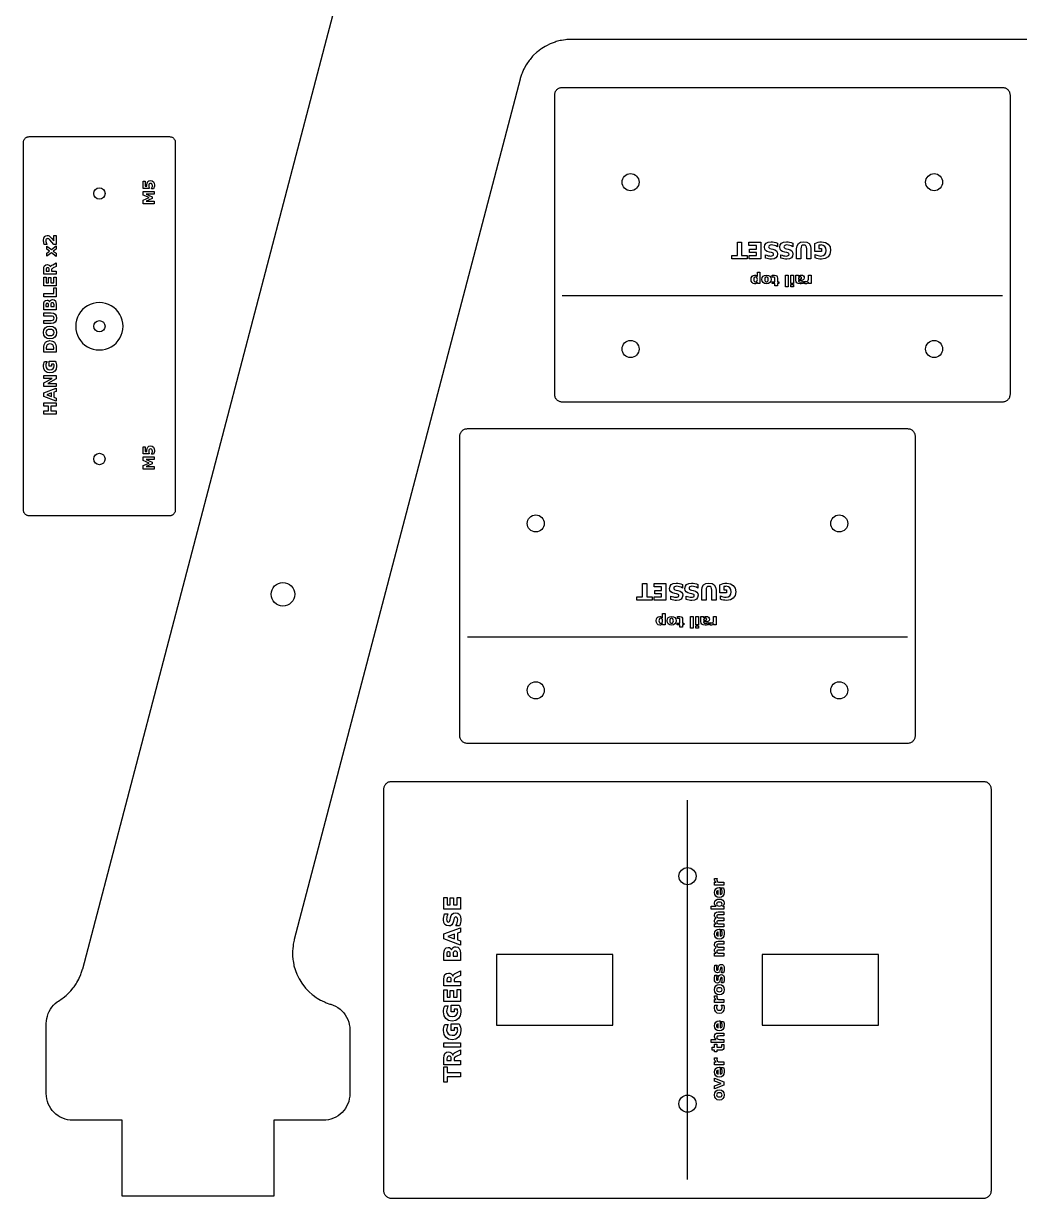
# Model space of a CAD drawing. Header units: millimetres. Extents: x 6 to 892, y 6 to 593.
# Drawn here: x 6 to 268.5, y 6 to 315.8 of the extents above; entities that cross this region are included whole.
import ezdxf

# ---------------------------------------------------------------- set-up
doc = ezdxf.new("R2010")
doc.units = ezdxf.units.MM
doc.layers.add('CUT', color=1, linetype='Continuous')
doc.layers.add('ENGRAVE', color=5, linetype='Continuous')

msp = doc.modelspace()

# ---------------------------------------------------------------- linework, layer by layer
at = {"layer": 'CUT'}
msp.add_lwpolyline([(308.47, 311.65), (150.53, 311.65), (150.35, 311.65), (149.2, 311.59), (148.85, 311.55), (147.8, 311.39), (147.45, 311.32), (146.43, 311.06), (146.09, 310.95), (145.1, 310.58), (144.77, 310.44), (143.82, 309.98), (143.51, 309.81), (142.61, 309.25), (142.32, 309.04), (141.48, 308.4), (141.21, 308.17), (140.44, 307.44), (140.19, 307.18), (139.5, 306.38), (139.28, 306.1), (138.68, 305.23), (138.49, 304.93), (137.97, 304), (137.81, 303.69), (137.39, 302.71), (137.27, 302.38), (136.92, 301.29), (136.87, 301.12), (77.37, 74.28), (77.34, 74.12), (77.11, 73.05), (77.06, 72.72), (76.94, 71.72), (76.92, 71.38), (76.9, 70.37), (76.92, 70.03), (77, 69.03), (77.04, 68.69), (77.22, 67.7), (77.29, 67.37), (77.56, 66.4), (77.67, 66.08), (78.03, 65.14), (78.17, 64.83), (78.62, 63.93), (78.79, 63.64), (79.32, 62.78), (79.51, 62.51), (80.13, 61.71), (80.35, 61.45), (81.04, 60.72), (81.28, 60.48), (82.04, 59.82), (82.3, 59.61), (83.12, 59.02), (83.4, 58.83), (84.27, 58.32), (84.57, 58.17), (85.49, 57.74), (85.8, 57.62), (86.75, 57.28), (86.99, 57.21), (87.64, 56.98), (88.27, 56.69), (88.86, 56.34), (89.42, 55.93), (89.93, 55.47), (90.4, 54.96), (90.81, 54.41), (91.17, 53.82), (91.46, 53.19), (91.7, 52.54), (91.86, 51.87), (91.97, 51.19), (92, 50.5), (92, 33.65), (91.97, 32.96), (91.87, 32.28), (91.7, 31.62), (91.47, 30.97), (91.17, 30.35), (90.82, 29.76), (90.41, 29.21), (89.95, 28.7), (89.44, 28.24), (88.89, 27.83), (88.3, 27.48), (87.68, 27.18), (87.03, 26.95), (86.37, 26.78), (85.69, 26.68), (85, 26.65), (72, 26.65), (72, 6.65), (32, 6.65), (32, 26.65), (19, 26.65), (18.31, 26.68), (17.63, 26.78), (17.63, 26.78), (16.97, 26.95), (16.32, 27.18), (15.7, 27.48), (15.11, 27.83), (14.56, 28.24), (14.05, 28.7), (13.59, 29.21), (13.18, 29.76), (12.83, 30.35), (12.53, 30.97), (12.3, 31.62), (12.13, 32.28), (12.03, 32.96), (12, 33.65), (12, 52.17), (12.03, 52.83), (12.12, 53.48), (12.28, 54.12), (12.49, 54.74), (12.76, 55.34), (13.08, 55.91), (13.46, 56.45), (13.89, 56.95), (14.36, 57.41), (14.87, 57.82), (15.2, 58.04), (15.2, 58.04), (16.19, 58.7), (16.46, 58.9), (17.25, 59.54), (17.51, 59.77), (18.23, 60.49), (18.46, 60.74), (19.11, 61.52), (19.32, 61.79), (19.89, 62.64), (20.07, 62.93), (20.56, 63.82), (20.7, 64.13), (21.1, 65.07), (21.22, 65.39), (21.55, 66.44), (21.6, 66.6), (85.88, 311.65), (97.68, 356.65)], dxfattribs=at)
for points in [[(264, 299), (264.2, 298.99), (264.39, 298.96), (264.58, 298.91), (264.77, 298.85), (264.94, 298.76), (265.11, 298.66), (265.27, 298.55), (265.41, 298.41), (265.55, 298.27), (265.66, 298.11), (265.76, 297.94), (265.85, 297.77), (265.91, 297.58), (265.96, 297.39), (265.99, 297.2), (266, 297), (266, 218), (265.99, 217.8), (265.96, 217.61), (265.91, 217.42), (265.85, 217.23), (265.76, 217.06), (265.66, 216.89), (265.55, 216.73), (265.41, 216.59), (265.27, 216.45), (265.11, 216.34), (264.94, 216.24), (264.77, 216.15), (264.58, 216.09), (264.39, 216.04), (264.2, 216.01), (264, 216), (148, 216), (147.8, 216.01), (147.61, 216.04), (147.42, 216.09), (147.23, 216.15), (147.06, 216.24), (146.89, 216.34), (146.73, 216.45), (146.59, 216.59), (146.45, 216.73), (146.34, 216.89), (146.24, 217.06), (146.15, 217.23), (146.09, 217.42), (146.04, 217.61), (146.01, 217.8), (146, 218), (146, 297), (146.01, 297.2), (146.04, 297.39), (146.09, 297.58), (146.15, 297.77), (146.24, 297.94), (146.34, 298.11), (146.45, 298.27), (146.59, 298.41), (146.73, 298.55), (146.89, 298.66), (147.06, 298.76), (147.23, 298.85), (147.42, 298.91), (147.61, 298.96), (147.8, 298.99), (148, 299), (264, 299)], [(46, 187.5), (45.99, 187.35), (45.97, 187.21), (45.94, 187.06), (45.89, 186.93), (45.82, 186.79), (45.75, 186.67), (45.66, 186.55), (45.56, 186.44), (45.45, 186.34), (45.33, 186.25), (45.21, 186.18), (45.07, 186.11), (44.94, 186.06), (44.79, 186.03), (44.65, 186.01), (44.5, 186), (7.5, 186), (7.35, 186.01), (7.21, 186.03), (7.06, 186.06), (6.93, 186.11), (6.79, 186.18), (6.67, 186.25), (6.55, 186.34), (6.44, 186.44), (6.34, 186.55), (6.25, 186.67), (6.18, 186.79), (6.11, 186.93), (6.06, 187.06), (6.03, 187.21), (6.01, 187.35), (6, 187.5), (6, 284.5), (6.01, 284.65), (6.03, 284.79), (6.06, 284.94), (6.11, 285.07), (6.18, 285.21), (6.25, 285.33), (6.34, 285.45), (6.44, 285.56), (6.55, 285.66), (6.67, 285.75), (6.79, 285.82), (6.93, 285.89), (7.06, 285.94), (7.21, 285.97), (7.35, 285.99), (7.5, 286), (44.5, 286), (44.65, 285.99), (44.79, 285.97), (44.94, 285.94), (45.07, 285.89), (45.21, 285.82), (45.33, 285.75), (45.45, 285.66), (45.56, 285.56), (45.66, 285.45), (45.75, 285.33), (45.82, 285.21), (45.89, 285.07), (45.94, 284.94), (45.97, 284.79), (45.99, 284.65), (46, 284.5), (46, 187.5)], [(239, 209), (239.2, 208.99), (239.39, 208.96), (239.58, 208.91), (239.77, 208.85), (239.94, 208.76), (240.11, 208.66), (240.27, 208.55), (240.41, 208.41), (240.55, 208.27), (240.66, 208.11), (240.76, 207.94), (240.85, 207.77), (240.91, 207.58), (240.96, 207.39), (240.99, 207.2), (241, 207), (241, 128), (240.99, 127.8), (240.96, 127.61), (240.91, 127.42), (240.85, 127.23), (240.76, 127.06), (240.66, 126.89), (240.55, 126.73), (240.41, 126.59), (240.27, 126.45), (240.11, 126.34), (239.94, 126.24), (239.77, 126.15), (239.58, 126.09), (239.39, 126.04), (239.2, 126.01), (239, 126), (123, 126), (122.8, 126.01), (122.61, 126.04), (122.42, 126.09), (122.23, 126.15), (122.06, 126.24), (121.89, 126.34), (121.73, 126.45), (121.59, 126.59), (121.45, 126.73), (121.34, 126.89), (121.24, 127.06), (121.15, 127.23), (121.09, 127.42), (121.04, 127.61), (121.01, 127.8), (121, 128), (121, 207), (121.01, 207.2), (121.04, 207.39), (121.09, 207.58), (121.15, 207.77), (121.24, 207.94), (121.34, 208.11), (121.45, 208.27), (121.59, 208.41), (121.73, 208.55), (121.89, 208.66), (122.06, 208.76), (122.23, 208.85), (122.42, 208.91), (122.61, 208.96), (122.8, 208.99), (123, 209), (239, 209)], [(260.96, 7.61), (260.91, 7.42), (260.85, 7.23), (260.76, 7.06), (260.66, 6.89), (260.55, 6.73), (260.41, 6.59), (260.27, 6.45), (260.11, 6.34), (259.94, 6.24), (259.77, 6.15), (259.58, 6.09), (259.39, 6.04), (259.2, 6.01), (259, 6), (103, 6), (102.8, 6.01), (102.61, 6.04), (102.42, 6.09), (102.23, 6.15), (102.06, 6.24), (101.89, 6.34), (101.73, 6.45), (101.59, 6.59), (101.45, 6.73), (101.34, 6.89), (101.24, 7.06), (101.15, 7.23), (101.09, 7.42), (101.04, 7.61), (101.01, 7.8), (101, 8), (101, 114), (101.01, 114.2), (101.04, 114.39), (101.09, 114.58), (101.15, 114.77), (101.24, 114.94), (101.34, 115.11), (101.45, 115.27), (101.59, 115.41), (101.73, 115.55), (101.89, 115.66), (102.06, 115.76), (102.23, 115.85), (102.42, 115.91), (102.61, 115.96), (102.8, 115.99), (103, 116), (259, 116), (259.2, 115.99), (259.39, 115.96), (259.58, 115.91), (259.77, 115.85), (259.94, 115.76), (260.11, 115.66), (260.27, 115.55), (260.41, 115.41), (260.55, 115.27), (260.66, 115.11), (260.76, 114.94), (260.85, 114.77), (260.91, 114.58), (260.96, 114.39), (260.99, 114.2), (261, 114), (261, 8), (260.99, 7.8), (260.96, 7.61)], [(130.7, 70.3), (130.7, 51.7), (161.3, 51.7), (161.3, 70.3), (130.7, 70.3)], [(200.7, 51.7), (231.3, 51.7), (231.3, 70.3), (200.7, 70.3), (200.7, 51.7)]]:
    msp.add_lwpolyline(points, close=True, dxfattribs=at)
for centre, radius in [((166, 274), 2.25), ((246, 274), 2.25), ((26, 271), 1.5), ((26, 236), 1.5), ((166, 230), 2.25), ((246, 230), 2.25), ((26, 201), 1.5), ((141, 184), 2.25), ((221, 184), 2.25), ((74.38, 165.32), 3.1), ((141, 140), 2.25), ((221, 140), 2.25), ((181, 91), 2.25), ((181, 31), 2.25)]:
    msp.add_circle(centre, radius, dxfattribs=at)
at = {"layer": 'ENGRAVE'}
for points in [[(37.52, 272.35), (37.52, 274.22), (38.08, 274.22), (38.08, 272.95), (38.53, 272.95), (38.51, 273.03), (38.49, 273.12), (38.48, 273.21), (38.48, 273.3), (38.55, 273.77), (38.75, 274.13), (39.06, 274.35), (39.49, 274.43), (39.91, 274.35), (40.23, 274.1), (40.43, 273.72), (40.5, 273.21), (40.48, 272.96), (40.45, 272.71), (40.39, 272.47), (40.3, 272.23), (39.71, 272.23), (39.83, 272.46), (39.92, 272.68), (39.97, 272.89), (39.98, 273.09), (39.95, 273.33), (39.85, 273.52), (39.69, 273.63), (39.49, 273.67), (39.28, 273.63), (39.13, 273.52), (39.03, 273.33), (38.99, 273.09), (39, 272.92), (39.03, 272.74), (39.09, 272.55), (39.16, 272.35), (37.52, 272.35)], [(37.52, 268.31), (37.52, 269.27), (39.08, 269.93), (37.52, 270.6), (37.52, 271.55), (40.44, 271.55), (40.44, 270.84), (38.31, 270.84), (39.88, 270.17), (39.88, 269.69), (38.31, 269.02), (40.44, 269.02), (40.44, 268.31), (37.52, 268.31)], [(14, 258.53), (14, 259.97), (14.62, 259.97), (14.62, 257.59), (14, 257.59), (12.94, 258.79), (12.8, 258.93), (12.66, 259.03), (12.52, 259.08), (12.37, 259.1), (12.16, 259.06), (12, 258.95), (11.89, 258.77), (11.86, 258.54), (11.88, 258.33), (11.94, 258.1), (12.05, 257.86), (12.19, 257.6), (11.47, 257.6), (11.39, 257.88), (11.33, 258.16), (11.29, 258.44), (11.28, 258.71), (11.35, 259.23), (11.54, 259.63), (11.85, 259.87), (12.26, 259.95), (12.52, 259.92), (12.76, 259.81), (13.03, 259.6), (13.38, 259.23), (14, 258.53)], [(13.36, 255.33), (12.16, 254.44), (12.16, 255.28), (12.89, 255.78), (12.16, 256.29), (12.16, 257.12), (13.36, 256.23), (14.62, 257.17), (14.62, 256.33), (13.84, 255.78), (14.62, 255.23), (14.62, 254.4), (13.36, 255.33)], [(196.72, 253.79), (192.69, 253.79), (192.69, 254.64), (194.14, 254.64), (194.14, 258.16), (195.26, 258.16), (195.26, 254.64), (196.72, 254.64), (196.72, 253.79)], [(200.29, 253.79), (197.25, 253.79), (197.25, 254.64), (199.17, 254.64), (199.17, 255.45), (197.36, 255.45), (197.36, 256.31), (199.17, 256.31), (199.17, 257.31), (197.19, 257.31), (197.19, 258.16), (200.29, 258.16), (200.29, 253.79)], [(201.57, 253.92), (201.57, 254.85), (201.93, 254.71), (202.27, 254.61), (202.61, 254.54), (202.92, 254.52), (203.27, 254.55), (203.52, 254.64), (203.66, 254.78), (203.71, 254.98), (203.68, 255.14), (203.58, 255.26), (203.4, 255.35), (203.11, 255.42), (202.63, 255.52), (202.01, 255.71), (201.59, 255.97), (201.36, 256.33), (201.28, 256.82), (201.39, 257.45), (201.71, 257.89), (202.26, 258.16), (203.02, 258.25), (203.44, 258.23), (203.86, 258.17), (204.28, 258.07), (204.7, 257.93), (204.7, 256.98), (204.29, 257.17), (203.89, 257.32), (203.5, 257.4), (203.13, 257.43), (202.81, 257.4), (202.57, 257.31), (202.42, 257.15), (202.37, 256.95), (202.4, 256.77), (202.5, 256.64), (202.7, 256.53), (203.04, 256.44), (203.47, 256.34), (204.04, 256.16), (204.43, 255.89), (204.66, 255.53), (204.74, 255.06), (204.63, 254.49), (204.31, 254.06), (203.8, 253.79), (203.1, 253.71), (202.73, 253.72), (202.36, 253.76), (201.97, 253.83), (201.57, 253.92)], [(205.62, 253.92), (205.62, 254.85), (205.98, 254.71), (206.33, 254.61), (206.66, 254.54), (206.97, 254.52), (207.33, 254.55), (207.57, 254.64), (207.72, 254.78), (207.76, 254.98), (207.73, 255.14), (207.63, 255.26), (207.45, 255.35), (207.16, 255.42), (206.68, 255.52), (206.06, 255.71), (205.64, 255.97), (205.41, 256.33), (205.34, 256.82), (205.44, 257.45), (205.77, 257.89), (206.31, 258.16), (207.08, 258.25), (207.49, 258.23), (207.91, 258.17), (208.33, 258.07), (208.75, 257.93), (208.75, 256.98), (208.34, 257.17), (207.94, 257.32), (207.56, 257.4), (207.18, 257.43), (206.86, 257.4), (206.62, 257.31), (206.47, 257.15), (206.42, 256.95), (206.46, 256.77), (206.56, 256.64), (206.76, 256.53), (207.09, 256.44), (207.52, 256.34), (208.09, 256.16), (208.48, 255.89), (208.71, 255.53), (208.79, 255.06), (208.68, 254.49), (208.37, 254.06), (207.85, 253.79), (207.15, 253.71), (206.79, 253.72), (206.41, 253.76), (206.02, 253.83), (205.62, 253.92)], [(213.54, 253.79), (212.41, 253.79), (212.41, 256.41), (212.37, 256.87), (212.23, 257.18), (212, 257.36), (211.66, 257.42), (211.31, 257.36), (211.07, 257.18), (210.94, 256.87), (210.9, 256.41), (210.9, 253.79), (209.77, 253.79), (209.77, 256.41), (209.89, 257.22), (210.24, 257.79), (210.82, 258.13), (211.66, 258.25), (212.49, 258.13), (213.07, 257.79), (213.42, 257.22), (213.54, 256.41), (213.54, 253.79)], [(214.53, 257.83), (214.96, 258.01), (215.41, 258.14), (215.87, 258.22), (216.35, 258.25), (217.33, 258.09), (218.08, 257.63), (218.56, 256.91), (218.72, 255.98), (218.55, 255.03), (218.07, 254.31), (217.3, 253.86), (216.28, 253.71), (215.86, 253.73), (215.45, 253.79), (215.06, 253.89), (214.69, 254.03), (214.69, 254.94), (215.06, 254.76), (215.42, 254.63), (215.78, 254.55), (216.15, 254.52), (216.74, 254.62), (217.18, 254.9), (217.46, 255.36), (217.55, 255.98), (217.46, 256.59), (217.2, 257.05), (216.77, 257.33), (216.2, 257.43), (216.03, 257.42), (215.87, 257.41), (215.73, 257.38), (215.6, 257.34), (215.6, 256.49), (216.29, 256.49), (216.29, 255.73), (214.53, 255.73), (214.53, 257.83)], [(13.38, 250.56), (14.62, 250.56), (14.62, 249.71), (11.34, 249.71), (11.34, 251.01), (11.39, 251.57), (11.56, 251.96), (11.84, 252.18), (12.24, 252.26), (12.54, 252.22), (12.78, 252.1), (12.96, 251.9), (13.09, 251.63), (13.15, 251.79), (13.27, 251.94), (13.44, 252.08), (13.69, 252.22), (14.62, 252.68), (14.62, 251.77), (13.81, 251.37), (13.6, 251.25), (13.47, 251.13), (13.4, 250.98), (13.38, 250.8), (13.38, 250.56)], [(12.79, 250.92), (12.77, 251.14), (12.7, 251.3), (12.56, 251.38), (12.37, 251.41), (12.18, 251.38), (12.05, 251.3), (11.98, 251.14), (11.95, 250.92), (11.95, 250.56), (12.79, 250.56), (12.79, 250.92)], [(11.34, 246.64), (11.34, 248.92), (11.98, 248.92), (11.98, 247.49), (12.59, 247.49), (12.59, 248.84), (13.23, 248.84), (13.23, 247.49), (13.98, 247.49), (13.98, 248.97), (14.62, 248.97), (14.62, 246.64), (11.34, 246.64)], [(199.41, 249.12), (199.41, 250.27), (200.1, 250.27), (200.1, 247.25), (199.41, 247.25), (199.41, 247.57), (199.25, 247.41), (199.08, 247.29), (198.9, 247.22), (198.68, 247.2), (198.31, 247.28), (198.02, 247.52), (197.82, 247.89), (197.76, 248.35), (197.82, 248.81), (198.02, 249.18), (198.31, 249.42), (198.68, 249.5), (198.9, 249.47), (199.08, 249.41), (199.25, 249.29), (199.41, 249.12)], [(198.94, 247.71), (199.14, 247.75), (199.29, 247.87), (199.38, 248.07), (199.41, 248.35), (199.38, 248.62), (199.29, 248.82), (199.14, 248.95), (198.94, 248.99), (198.74, 248.95), (198.6, 248.82), (198.51, 248.62), (198.48, 248.35), (198.51, 248.07), (198.6, 247.87), (198.74, 247.75), (198.94, 247.71)], [(201.81, 247.2), (201.31, 247.28), (200.93, 247.5), (200.69, 247.87), (200.61, 248.35), (200.69, 248.83), (200.93, 249.19), (201.31, 249.42), (201.81, 249.5), (202.32, 249.42), (202.7, 249.19), (202.94, 248.83), (203.02, 248.35), (202.94, 247.87), (202.7, 247.5), (202.32, 247.28), (201.81, 247.2)], [(201.81, 247.7), (202.02, 247.74), (202.17, 247.87), (202.26, 248.07), (202.29, 248.35), (202.26, 248.63), (202.17, 248.83), (202.02, 248.96), (201.81, 249), (201.61, 248.96), (201.46, 248.83), (201.37, 248.63), (201.34, 248.35), (201.37, 248.07), (201.46, 247.87), (201.61, 247.74), (201.81, 247.7)], [(204, 246.63), (204, 247.25), (203.28, 247.25), (203.28, 247.75), (204, 247.75), (204, 248.68), (203.99, 248.81), (203.94, 248.89), (203.85, 248.93), (203.7, 248.94), (203.34, 248.94), (203.34, 249.44), (203.94, 249.44), (204.29, 249.4), (204.53, 249.27), (204.66, 249.03), (204.7, 248.68), (204.7, 247.75), (205.05, 247.75), (205.05, 247.25), (204.7, 247.25), (204.7, 246.63), (204, 246.63)], [(209.55, 248.19), (209.55, 249.44), (210.25, 249.44), (210.25, 249.12), (210.4, 249.29), (210.57, 249.41), (210.77, 249.47), (211, 249.5), (211.31, 249.45), (211.55, 249.3), (211.71, 249.07), (211.76, 248.78), (211.7, 248.45), (211.5, 248.22), (211.16, 248.08), (210.67, 248.04), (210.25, 248.04), (210.25, 247.99), (210.29, 247.84), (210.39, 247.74), (210.55, 247.68), (210.79, 247.66), (211.01, 247.68), (211.21, 247.71), (211.4, 247.77), (211.57, 247.84), (211.57, 247.31), (211.35, 247.26), (211.12, 247.23), (210.89, 247.21), (210.67, 247.2), (210.16, 247.26), (209.81, 247.43), (209.62, 247.74), (209.55, 248.19)], [(210.62, 248.46), (210.81, 248.47), (210.95, 248.53), (211.03, 248.62), (211.06, 248.75), (211.04, 248.87), (210.97, 248.96), (210.86, 249.01), (210.72, 249.03), (210.54, 249), (210.39, 248.89), (210.29, 248.73), (210.25, 248.54), (210.25, 248.46), (210.62, 248.46)], [(211.95, 247.85), (212.04, 247.81), (212.13, 247.78), (212.22, 247.77), (212.31, 247.76), (212.55, 247.81), (212.73, 247.94), (212.84, 248.15), (212.87, 248.43), (212.87, 249.44), (213.57, 249.44), (213.57, 247.25), (212.87, 247.25), (212.87, 247.61), (212.73, 247.43), (212.56, 247.3), (212.37, 247.22), (212.14, 247.2), (212.11, 247.2), (212.07, 247.2), (212.02, 247.21), (211.95, 247.22), (211.95, 247.85)], [(12.86, 242.47), (12.98, 242.71), (13.16, 242.89), (13.39, 243.01), (13.68, 243.04), (14.09, 242.96), (14.39, 242.72), (14.56, 242.32), (14.62, 241.75), (14.62, 240.34), (11.34, 240.34), (11.34, 241.61), (11.39, 242.2), (11.55, 242.6), (11.81, 242.83), (12.21, 242.91), (12.43, 242.88), (12.61, 242.8), (12.76, 242.66), (12.86, 242.47)], [(12.61, 241.66), (12.59, 241.83), (12.52, 241.96), (12.41, 242.04), (12.26, 242.06), (12.11, 242.04), (12, 241.96), (11.94, 241.83), (11.92, 241.66), (11.92, 241.19), (12.61, 241.19), (12.61, 241.66)], [(14.04, 241.68), (14.02, 241.91), (13.94, 242.07), (13.8, 242.16), (13.61, 242.2), (13.42, 242.16), (13.29, 242.07), (13.21, 241.91), (13.18, 241.68), (13.18, 241.19), (14.04, 241.19), (14.04, 241.68)], [(26, 242.25), (25.18, 242.2), (24.38, 242.04), (23.61, 241.77), (22.87, 241.41), (22.2, 240.96), (21.58, 240.42), (21.04, 239.8), (20.59, 239.12), (20.23, 238.39), (19.96, 237.62), (19.8, 236.82), (19.75, 236), (19.8, 235.18), (19.96, 234.38), (20.23, 233.61), (20.59, 232.88), (21.04, 232.2), (21.58, 231.58), (22.2, 231.04), (22.87, 230.59), (23.61, 230.23), (24.38, 229.96), (25.18, 229.8), (26, 229.75), (26.82, 229.8), (27.62, 229.96), (28.39, 230.23), (29.12, 230.59), (29.8, 231.04), (30.42, 231.58), (30.96, 232.2), (31.41, 232.88), (31.77, 233.61), (32.04, 234.38), (32.2, 235.18), (32.25, 236), (32.2, 236.82), (32.04, 237.62), (31.77, 238.39), (31.41, 239.12), (30.96, 239.8), (30.42, 240.42), (29.8, 240.96), (29.12, 241.41), (28.39, 241.77), (27.62, 242.04), (26.82, 242.2), (26, 242.25)], [(11.34, 236.69), (11.34, 237.53), (13.31, 237.53), (13.65, 237.57), (13.89, 237.67), (14.02, 237.84), (14.06, 238.1), (14.02, 238.36), (13.89, 238.54), (13.65, 238.64), (13.31, 238.67), (11.34, 238.67), (11.34, 239.52), (13.31, 239.52), (13.91, 239.43), (14.34, 239.17), (14.6, 238.73), (14.68, 238.1), (14.6, 237.48), (14.34, 237.04), (13.91, 236.78), (13.31, 236.69), (11.34, 236.69)], [(11.28, 234.36), (11.39, 235.07), (11.73, 235.6), (12.27, 235.94), (12.98, 236.05), (13.69, 235.94), (14.23, 235.6), (14.57, 235.07), (14.68, 234.36), (14.57, 233.66), (14.23, 233.12), (13.69, 232.79), (12.98, 232.67), (12.27, 232.79), (11.73, 233.12), (11.39, 233.66), (11.28, 234.36)], [(11.89, 234.36), (11.96, 234.02), (12.18, 233.76), (12.52, 233.6), (12.98, 233.55), (13.44, 233.6), (13.79, 233.76), (14, 234.02), (14.07, 234.36), (14, 234.71), (13.79, 234.96), (13.44, 235.12), (12.98, 235.18), (12.52, 235.12), (12.18, 234.96), (11.96, 234.71), (11.89, 234.36)], [(11.34, 229.13), (11.34, 230.02), (11.37, 230.67), (11.45, 231.13), (11.59, 231.47), (11.81, 231.76), (12.05, 231.96), (12.32, 232.1), (12.63, 232.19), (12.98, 232.21), (13.33, 232.19), (13.64, 232.1), (13.91, 231.96), (14.15, 231.76), (14.37, 231.47), (14.51, 231.13), (14.59, 230.66), (14.62, 230.02), (14.62, 229.13), (11.34, 229.13)], [(11.98, 229.97), (13.98, 229.97), (13.98, 230.28), (13.92, 230.73), (13.72, 231.07), (13.41, 231.27), (12.98, 231.34), (12.55, 231.27), (12.23, 231.07), (12.04, 230.73), (11.98, 230.28), (11.98, 229.97)], [(14.38, 226.82), (14.51, 226.49), (14.61, 226.16), (14.66, 225.81), (14.68, 225.46), (14.57, 224.72), (14.23, 224.16), (13.69, 223.8), (12.98, 223.68), (12.27, 223.8), (11.74, 224.16), (11.39, 224.74), (11.28, 225.5), (11.3, 225.82), (11.34, 226.13), (11.42, 226.42), (11.52, 226.69), (12.2, 226.69), (12.07, 226.42), (11.97, 226.15), (11.91, 225.88), (11.89, 225.6), (11.96, 225.16), (12.18, 224.83), (12.52, 224.62), (12.98, 224.55), (13.44, 224.62), (13.79, 224.82), (14, 225.14), (14.07, 225.56), (14.07, 225.69), (14.05, 225.81), (14.03, 225.92), (14, 226.01), (13.37, 226.01), (13.37, 225.5), (12.8, 225.5), (12.8, 226.82), (14.38, 226.82)], [(11.34, 220.1), (11.34, 221.05), (13.59, 222.24), (11.34, 222.24), (11.34, 223.04), (14.62, 223.04), (14.62, 222.1), (12.37, 220.9), (14.62, 220.9), (14.62, 220.1), (11.34, 220.1)], [(14.02, 218.61), (14.02, 217.29), (14.62, 217.08), (14.62, 216.23), (11.34, 217.44), (11.34, 218.45), (14.62, 219.67), (14.62, 218.82), (14.02, 218.61)], [(11.34, 212.85), (11.34, 213.7), (12.59, 213.7), (12.59, 214.95), (11.34, 214.95), (11.34, 215.79), (14.62, 215.79), (14.62, 214.95), (13.23, 214.95), (13.23, 213.7), (14.62, 213.7), (14.62, 212.85), (11.34, 212.85)], [(37.52, 202.35), (37.52, 204.22), (38.08, 204.22), (38.08, 202.95), (38.53, 202.95), (38.51, 203.03), (38.49, 203.12), (38.48, 203.21), (38.48, 203.3), (38.55, 203.77), (38.75, 204.13), (39.06, 204.35), (39.49, 204.43), (39.91, 204.35), (40.23, 204.1), (40.43, 203.72), (40.5, 203.21), (40.48, 202.96), (40.45, 202.71), (40.39, 202.47), (40.3, 202.23), (39.71, 202.23), (39.83, 202.46), (39.92, 202.68), (39.97, 202.89), (39.98, 203.09), (39.95, 203.33), (39.85, 203.52), (39.69, 203.63), (39.49, 203.67), (39.28, 203.63), (39.13, 203.52), (39.03, 203.33), (38.99, 203.09), (39, 202.92), (39.03, 202.74), (39.09, 202.55), (39.16, 202.35), (37.52, 202.35)], [(37.52, 198.31), (37.52, 199.27), (39.08, 199.93), (37.52, 200.6), (37.52, 201.55), (40.44, 201.55), (40.44, 200.84), (38.31, 200.84), (39.88, 200.17), (39.88, 199.69), (38.31, 199.02), (40.44, 199.02), (40.44, 198.31), (37.52, 198.31)], [(171.72, 163.79), (167.69, 163.79), (167.69, 164.64), (169.14, 164.64), (169.14, 168.16), (170.26, 168.16), (170.26, 164.64), (171.72, 164.64), (171.72, 163.79)], [(175.29, 163.79), (172.25, 163.79), (172.25, 164.64), (174.17, 164.64), (174.17, 165.45), (172.36, 165.45), (172.36, 166.31), (174.17, 166.31), (174.17, 167.31), (172.19, 167.31), (172.19, 168.16), (175.29, 168.16), (175.29, 163.79)], [(176.57, 163.92), (176.57, 164.85), (176.93, 164.71), (177.27, 164.61), (177.61, 164.54), (177.92, 164.52), (178.27, 164.55), (178.52, 164.64), (178.66, 164.78), (178.71, 164.98), (178.68, 165.14), (178.58, 165.26), (178.4, 165.35), (178.11, 165.42), (177.63, 165.52), (177.01, 165.71), (176.59, 165.97), (176.36, 166.33), (176.28, 166.82), (176.39, 167.45), (176.71, 167.89), (177.26, 168.16), (178.02, 168.25), (178.44, 168.23), (178.86, 168.17), (179.28, 168.07), (179.7, 167.93), (179.7, 166.98), (179.29, 167.17), (178.89, 167.32), (178.5, 167.4), (178.13, 167.43), (177.81, 167.4), (177.57, 167.31), (177.42, 167.16), (177.37, 166.95), (177.4, 166.77), (177.5, 166.64), (177.7, 166.53), (178.04, 166.44), (178.47, 166.34), (179.04, 166.16), (179.43, 165.89), (179.66, 165.53), (179.74, 165.06), (179.63, 164.49), (179.31, 164.06), (178.8, 163.79), (178.1, 163.71), (177.73, 163.72), (177.36, 163.76), (176.97, 163.83), (176.57, 163.92)], [(180.62, 163.92), (180.62, 164.85), (180.98, 164.71), (181.33, 164.61), (181.66, 164.54), (181.97, 164.52), (182.33, 164.55), (182.57, 164.64), (182.72, 164.78), (182.76, 164.98), (182.73, 165.14), (182.63, 165.26), (182.45, 165.35), (182.16, 165.42), (181.68, 165.52), (181.06, 165.71), (180.64, 165.97), (180.41, 166.33), (180.34, 166.82), (180.44, 167.45), (180.77, 167.89), (181.31, 168.16), (182.08, 168.25), (182.49, 168.23), (182.91, 168.17), (183.33, 168.07), (183.75, 167.93), (183.75, 166.98), (183.34, 167.17), (182.94, 167.32), (182.56, 167.4), (182.18, 167.43), (181.86, 167.4), (181.62, 167.31), (181.47, 167.16), (181.42, 166.95), (181.46, 166.77), (181.56, 166.64), (181.76, 166.53), (182.09, 166.44), (182.52, 166.34), (183.09, 166.16), (183.48, 165.89), (183.71, 165.53), (183.79, 165.06), (183.68, 164.49), (183.37, 164.06), (182.85, 163.79), (182.15, 163.71), (181.79, 163.72), (181.41, 163.76), (181.02, 163.83), (180.62, 163.92)], [(188.54, 163.79), (187.41, 163.79), (187.41, 166.41), (187.37, 166.87), (187.23, 167.18), (187, 167.36), (186.66, 167.42), (186.31, 167.36), (186.07, 167.18), (185.94, 166.87), (185.9, 166.41), (185.9, 163.79), (184.77, 163.79), (184.77, 166.41), (184.89, 167.22), (185.24, 167.79), (185.82, 168.13), (186.66, 168.25), (187.49, 168.13), (188.07, 167.79), (188.42, 167.22), (188.54, 166.41), (188.54, 163.79)], [(189.53, 167.83), (189.96, 168.01), (190.41, 168.14), (190.87, 168.22), (191.35, 168.25), (192.33, 168.09), (193.08, 167.63), (193.56, 166.91), (193.72, 165.98), (193.55, 165.03), (193.07, 164.31), (192.3, 163.86), (191.28, 163.71), (190.86, 163.73), (190.45, 163.79), (190.06, 163.89), (189.69, 164.03), (189.69, 164.94), (190.06, 164.76), (190.42, 164.63), (190.78, 164.55), (191.15, 164.52), (191.74, 164.62), (192.18, 164.9), (192.46, 165.36), (192.55, 165.98), (192.46, 166.59), (192.2, 167.05), (191.77, 167.33), (191.2, 167.43), (191.03, 167.42), (190.87, 167.41), (190.73, 167.38), (190.6, 167.34), (190.6, 166.49), (191.29, 166.49), (191.29, 165.73), (189.53, 165.73), (189.53, 167.83)], [(174.41, 159.12), (174.41, 160.27), (175.1, 160.27), (175.1, 157.25), (174.41, 157.25), (174.41, 157.57), (174.25, 157.41), (174.08, 157.29), (173.9, 157.22), (173.68, 157.2), (173.31, 157.28), (173.02, 157.52), (172.82, 157.89), (172.76, 158.35), (172.82, 158.81), (173.02, 159.18), (173.31, 159.42), (173.68, 159.5), (173.9, 159.47), (174.08, 159.41), (174.25, 159.29), (174.41, 159.12)], [(173.94, 157.71), (174.14, 157.75), (174.29, 157.87), (174.38, 158.07), (174.41, 158.35), (174.38, 158.62), (174.29, 158.82), (174.14, 158.95), (173.94, 158.99), (173.74, 158.95), (173.6, 158.82), (173.51, 158.62), (173.48, 158.35), (173.51, 158.07), (173.6, 157.87), (173.74, 157.75), (173.94, 157.71)], [(176.81, 157.2), (176.31, 157.28), (175.93, 157.5), (175.69, 157.87), (175.61, 158.35), (175.69, 158.83), (175.93, 159.19), (176.31, 159.42), (176.81, 159.5), (177.32, 159.42), (177.7, 159.19), (177.94, 158.83), (178.02, 158.35), (177.94, 157.87), (177.7, 157.5), (177.32, 157.28), (176.81, 157.2)], [(176.81, 157.7), (177.02, 157.74), (177.17, 157.87), (177.26, 158.07), (177.29, 158.35), (177.26, 158.63), (177.17, 158.83), (177.02, 158.96), (176.81, 159), (176.61, 158.96), (176.46, 158.83), (176.37, 158.63), (176.34, 158.35), (176.37, 158.07), (176.46, 157.87), (176.61, 157.74), (176.81, 157.7)], [(179, 156.63), (179, 157.25), (178.28, 157.25), (178.28, 157.75), (179, 157.75), (179, 158.68), (178.99, 158.81), (178.94, 158.89), (178.85, 158.93), (178.7, 158.94), (178.34, 158.94), (178.34, 159.44), (178.94, 159.44), (179.29, 159.4), (179.53, 159.27), (179.66, 159.03), (179.7, 158.68), (179.7, 157.75), (180.05, 157.75), (180.05, 157.25), (179.7, 157.25), (179.7, 156.63), (179, 156.63)], [(184.55, 158.19), (184.55, 159.44), (185.25, 159.44), (185.25, 159.12), (185.4, 159.29), (185.57, 159.41), (185.77, 159.47), (186, 159.5), (186.31, 159.45), (186.55, 159.3), (186.71, 159.07), (186.76, 158.78), (186.7, 158.45), (186.5, 158.22), (186.16, 158.08), (185.67, 158.04), (185.25, 158.04), (185.25, 157.99), (185.29, 157.84), (185.39, 157.74), (185.55, 157.68), (185.79, 157.66), (186.01, 157.68), (186.21, 157.71), (186.4, 157.77), (186.57, 157.84), (186.57, 157.31), (186.35, 157.26), (186.12, 157.23), (185.89, 157.21), (185.67, 157.2), (185.16, 157.26), (184.81, 157.43), (184.62, 157.74), (184.55, 158.19)], [(185.62, 158.46), (185.81, 158.47), (185.95, 158.53), (186.03, 158.62), (186.06, 158.75), (186.04, 158.87), (185.97, 158.96), (185.86, 159.01), (185.72, 159.03), (185.54, 159), (185.39, 158.89), (185.29, 158.73), (185.25, 158.54), (185.25, 158.46), (185.62, 158.46)], [(186.95, 157.85), (187.04, 157.81), (187.13, 157.78), (187.22, 157.77), (187.31, 157.76), (187.55, 157.81), (187.73, 157.94), (187.84, 158.15), (187.87, 158.43), (187.87, 159.44), (188.57, 159.44), (188.57, 157.25), (187.87, 157.25), (187.87, 157.61), (187.73, 157.43), (187.56, 157.3), (187.37, 157.22), (187.14, 157.2), (187.11, 157.2), (187.07, 157.2), (187.02, 157.21), (186.95, 157.22), (186.95, 157.85)], [(188.83, 90.42), (188.79, 90.32), (188.76, 90.21), (188.74, 90.11), (188.73, 90.01), (188.78, 89.74), (188.93, 89.54), (189.17, 89.42), (189.49, 89.38), (190.62, 89.38), (190.62, 88.59), (188.16, 88.59), (188.16, 89.38), (188.56, 89.38), (188.35, 89.54), (188.21, 89.73), (188.13, 89.94), (188.1, 90.2), (188.1, 90.24), (188.1, 90.28), (188.11, 90.34), (188.12, 90.42), (188.83, 90.42)], [(189.38, 88), (189.61, 88), (189.61, 86.16), (189.85, 86.22), (190.02, 86.36), (190.13, 86.56), (190.16, 86.84), (190.14, 87.09), (190.09, 87.34), (189.99, 87.61), (189.86, 87.88), (190.47, 87.88), (190.56, 87.6), (190.63, 87.32), (190.67, 87.04), (190.68, 86.76), (190.6, 86.17), (190.34, 85.73), (189.94, 85.45), (189.39, 85.36), (188.85, 85.45), (188.45, 85.72), (188.19, 86.15), (188.1, 86.72), (188.19, 87.24), (188.45, 87.65), (188.86, 87.91), (189.38, 88)], [(189.12, 87.19), (188.92, 87.15), (188.76, 87.06), (188.66, 86.91), (188.62, 86.72), (188.65, 86.51), (188.75, 86.34), (188.91, 86.23), (189.12, 86.17), (189.12, 87.19)], [(116.79, 82.31), (116.79, 85.35), (117.64, 85.35), (117.64, 83.43), (118.45, 83.43), (118.45, 85.24), (119.31, 85.24), (119.31, 83.43), (120.31, 83.43), (120.31, 85.41), (121.16, 85.41), (121.16, 82.31), (116.79, 82.31)], [(188.52, 83.11), (188.33, 83.28), (188.2, 83.47), (188.13, 83.68), (188.1, 83.92), (188.19, 84.33), (188.46, 84.67), (188.87, 84.89), (189.39, 84.96), (189.91, 84.89), (190.32, 84.67), (190.59, 84.33), (190.68, 83.92), (190.66, 83.68), (190.58, 83.47), (190.45, 83.28), (190.26, 83.11), (190.62, 83.11), (190.62, 82.32), (187.2, 82.32), (187.2, 83.11), (188.52, 83.11)], [(190.11, 83.63), (190.07, 83.85), (189.93, 84.01), (189.7, 84.11), (189.39, 84.15), (189.08, 84.11), (188.86, 84.01), (188.72, 83.85), (188.67, 83.63), (188.72, 83.41), (188.86, 83.24), (189.08, 83.14), (189.39, 83.11), (189.7, 83.14), (189.93, 83.24), (190.07, 83.41), (190.11, 83.63)], [(116.92, 81.03), (117.85, 81.03), (117.71, 80.67), (117.61, 80.33), (117.55, 79.99), (117.52, 79.68), (117.55, 79.33), (117.64, 79.08), (117.78, 78.94), (117.98, 78.89), (118.14, 78.92), (118.26, 79.02), (118.35, 79.2), (118.42, 79.49), (118.52, 79.97), (118.71, 80.59), (118.97, 81.01), (119.33, 81.24), (119.82, 81.32), (120.45, 81.21), (120.89, 80.89), (121.16, 80.34), (121.25, 79.58), (121.23, 79.16), (121.17, 78.74), (121.07, 78.32), (120.93, 77.9), (119.98, 77.9), (120.17, 78.31), (120.32, 78.71), (120.4, 79.1), (120.43, 79.47), (120.4, 79.79), (120.31, 80.03), (120.16, 80.18), (119.95, 80.23), (119.77, 80.2), (119.64, 80.1), (119.53, 79.9), (119.44, 79.56), (119.34, 79.13), (119.16, 78.56), (118.89, 78.17), (118.53, 77.94), (118.06, 77.86), (117.49, 77.97), (117.06, 78.29), (116.79, 78.8), (116.71, 79.5), (116.72, 79.87), (116.76, 80.24), (116.83, 80.63), (116.92, 81.03)], [(188.57, 79.91), (188.37, 80.07), (188.22, 80.27), (188.13, 80.48), (188.1, 80.72), (188.17, 81.09), (188.36, 81.36), (188.68, 81.53), (189.12, 81.59), (190.62, 81.59), (190.62, 80.79), (189.34, 80.79), (189.31, 80.8), (189.28, 80.8), (189.24, 80.8), (189.19, 80.8), (188.96, 80.78), (188.81, 80.72), (188.72, 80.62), (188.69, 80.47), (188.74, 80.27), (188.88, 80.13), (189.1, 80.03), (189.41, 80), (190.62, 80), (190.62, 79.21), (189.34, 79.21), (189, 79.19), (188.81, 79.14), (188.72, 79.04), (188.69, 78.89), (188.74, 78.69), (188.88, 78.54), (189.1, 78.45), (189.41, 78.42), (190.62, 78.42), (190.62, 77.63), (188.16, 77.63), (188.16, 78.42), (188.52, 78.42), (188.34, 78.57), (188.21, 78.75), (188.13, 78.95), (188.1, 79.16), (188.13, 79.4), (188.22, 79.61), (188.37, 79.79), (188.57, 79.91)], [(120.36, 76), (120.36, 74.23), (121.16, 73.95), (121.16, 72.82), (116.79, 74.44), (116.79, 75.78), (121.16, 77.4), (121.16, 76.27), (120.36, 76)], [(189.38, 77.03), (189.61, 77.03), (189.61, 75.2), (189.85, 75.26), (190.02, 75.39), (190.13, 75.6), (190.16, 75.87), (190.14, 76.12), (190.09, 76.38), (189.99, 76.65), (189.86, 76.92), (190.47, 76.92), (190.56, 76.64), (190.63, 76.36), (190.67, 76.08), (190.68, 75.8), (190.6, 75.21), (190.34, 74.76), (189.94, 74.49), (189.39, 74.39), (188.85, 74.48), (188.45, 74.76), (188.19, 75.19), (188.1, 75.76), (188.19, 76.28), (188.45, 76.69), (188.86, 76.95), (189.38, 77.03)], [(189.12, 76.23), (188.92, 76.19), (188.76, 76.09), (188.66, 75.94), (188.62, 75.75), (188.65, 75.55), (188.75, 75.38), (188.91, 75.27), (189.12, 75.2), (189.12, 76.23)], [(118.82, 71.61), (118.97, 71.93), (119.21, 72.17), (119.53, 72.32), (119.91, 72.37), (120.46, 72.26), (120.85, 71.94), (121.08, 71.4), (121.16, 70.64), (121.16, 68.77), (116.79, 68.77), (116.79, 70.46), (116.85, 71.25), (117.06, 71.78), (117.42, 72.09), (117.94, 72.19), (118.24, 72.15), (118.49, 72.04), (118.68, 71.86), (118.82, 71.61)], [(188.57, 72.17), (188.37, 72.33), (188.22, 72.52), (188.13, 72.74), (188.1, 72.98), (188.17, 73.35), (188.36, 73.62), (188.68, 73.79), (189.12, 73.84), (190.62, 73.84), (190.62, 73.05), (189.34, 73.05), (189.31, 73.05), (189.28, 73.06), (189.24, 73.06), (189.19, 73.06), (188.96, 73.04), (188.81, 72.98), (188.72, 72.88), (188.69, 72.73), (188.74, 72.53), (188.88, 72.39), (189.1, 72.29), (189.41, 72.26), (190.62, 72.26), (190.62, 71.47), (189.34, 71.47), (189, 71.45), (188.81, 71.4), (188.72, 71.3), (188.69, 71.15), (188.74, 70.95), (188.88, 70.8), (189.1, 70.71), (189.41, 70.67), (190.62, 70.67), (190.62, 69.88), (188.16, 69.88), (188.16, 70.67), (188.52, 70.67), (188.34, 70.83), (188.21, 71.01), (188.13, 71.21), (188.1, 71.42), (188.13, 71.66), (188.22, 71.87), (188.37, 72.04), (188.57, 72.17)], [(118.48, 70.52), (118.45, 70.75), (118.36, 70.92), (118.22, 71.03), (118.02, 71.06), (117.82, 71.03), (117.67, 70.92), (117.58, 70.75), (117.55, 70.52), (117.55, 69.9), (118.48, 69.9), (118.48, 70.52)], [(120.39, 70.56), (120.36, 70.86), (120.25, 71.07), (120.07, 71.2), (119.82, 71.24), (119.57, 71.2), (119.39, 71.07), (119.28, 70.86), (119.25, 70.56), (119.25, 69.9), (120.39, 69.9), (120.39, 70.56)], [(119.5, 63.19), (121.16, 63.19), (121.16, 62.06), (116.79, 62.06), (116.79, 63.78), (116.86, 64.53), (117.08, 65.05), (117.45, 65.35), (117.99, 65.45), (118.39, 65.4), (118.7, 65.24), (118.95, 64.98), (119.12, 64.61), (119.2, 64.83), (119.35, 65.03), (119.59, 65.21), (119.92, 65.4), (121.16, 66.01), (121.16, 64.81), (120.07, 64.27), (119.8, 64.11), (119.63, 63.95), (119.53, 63.75), (119.5, 63.51), (119.5, 63.19)], [(188.24, 67.57), (188.83, 67.57), (188.74, 67.32), (188.68, 67.08), (188.64, 66.85), (188.62, 66.63), (188.64, 66.44), (188.68, 66.3), (188.75, 66.22), (188.85, 66.19), (188.93, 66.21), (189, 66.28), (189.04, 66.39), (189.07, 66.57), (189.09, 66.71), (189.19, 67.21), (189.34, 67.52), (189.57, 67.68), (189.9, 67.73), (190.24, 67.66), (190.49, 67.44), (190.63, 67.08), (190.68, 66.58), (190.67, 66.33), (190.65, 66.07), (190.6, 65.81), (190.53, 65.54), (189.93, 65.54), (190.03, 65.77), (190.1, 66.02), (190.15, 66.27), (190.16, 66.52), (190.15, 66.72), (190.1, 66.87), (190.02, 66.95), (189.91, 66.98), (189.82, 66.96), (189.75, 66.9), (189.71, 66.78), (189.67, 66.58), (189.65, 66.45), (189.56, 66), (189.41, 65.71), (189.19, 65.55), (188.87, 65.5), (188.53, 65.57), (188.29, 65.77), (188.15, 66.11), (188.1, 66.59), (188.11, 66.81), (188.13, 67.05), (188.17, 67.3), (188.24, 67.57)], [(118.73, 63.66), (118.69, 63.97), (118.59, 64.17), (118.42, 64.29), (118.16, 64.32), (117.9, 64.29), (117.73, 64.17), (117.64, 63.97), (117.6, 63.66), (117.6, 63.19), (118.73, 63.19), (118.73, 63.66)], [(188.24, 64.89), (188.83, 64.89), (188.74, 64.64), (188.68, 64.4), (188.64, 64.17), (188.62, 63.96), (188.64, 63.76), (188.68, 63.62), (188.75, 63.54), (188.85, 63.51), (188.93, 63.54), (189, 63.6), (189.04, 63.71), (189.07, 63.89), (189.09, 64.03), (189.19, 64.54), (189.34, 64.84), (189.57, 65), (189.9, 65.05), (190.24, 64.98), (190.49, 64.76), (190.63, 64.4), (190.68, 63.9), (190.67, 63.65), (190.65, 63.39), (190.6, 63.13), (190.53, 62.86), (189.93, 62.86), (190.03, 63.1), (190.1, 63.34), (190.15, 63.59), (190.16, 63.84), (190.15, 64.04), (190.1, 64.19), (190.02, 64.28), (189.91, 64.31), (189.82, 64.29), (189.75, 64.23), (189.71, 64.11), (189.67, 63.91), (189.65, 63.77), (189.56, 63.32), (189.41, 63.03), (189.19, 62.87), (188.87, 62.82), (188.53, 62.89), (188.29, 63.09), (188.15, 63.43), (188.1, 63.91), (188.11, 64.13), (188.13, 64.37), (188.17, 64.62), (188.24, 64.89)], [(188.1, 61.04), (188.19, 61.61), (188.44, 62.04), (188.85, 62.3), (189.39, 62.39), (189.93, 62.3), (190.34, 62.04), (190.6, 61.61), (190.68, 61.04), (190.6, 60.48), (190.34, 60.05), (189.93, 59.78), (189.39, 59.69), (188.85, 59.78), (188.44, 60.05), (188.19, 60.48), (188.1, 61.04)], [(116.79, 57.96), (116.79, 61), (117.64, 61), (117.64, 59.09), (118.45, 59.09), (118.45, 60.89), (119.31, 60.89), (119.31, 59.09), (120.31, 59.09), (120.31, 61.07), (121.16, 61.07), (121.16, 57.96), (116.79, 57.96)], [(188.83, 59.48), (188.79, 59.38), (188.76, 59.28), (188.74, 59.17), (188.73, 59.07), (188.78, 58.8), (188.93, 58.6), (189.17, 58.48), (189.49, 58.44), (190.62, 58.44), (190.62, 57.65), (188.16, 57.65), (188.16, 58.44), (188.56, 58.44), (188.35, 58.6), (188.21, 58.79), (188.13, 59.01), (188.1, 59.26), (188.1, 59.3), (188.1, 59.35), (188.11, 59.4), (188.12, 59.48), (188.83, 59.48)], [(188.66, 61.04), (188.71, 60.81), (188.85, 60.65), (189.08, 60.54), (189.39, 60.51), (189.7, 60.54), (189.93, 60.65), (190.07, 60.81), (190.12, 61.04), (190.07, 61.27), (189.93, 61.44), (189.7, 61.54), (189.39, 61.57), (189.08, 61.54), (188.85, 61.44), (188.71, 61.27), (188.66, 61.04)], [(120.83, 56.97), (121.01, 56.54), (121.14, 56.09), (121.22, 55.63), (121.25, 55.15), (121.09, 54.17), (120.63, 53.42), (119.91, 52.94), (118.98, 52.78), (118.03, 52.95), (117.31, 53.43), (116.86, 54.2), (116.71, 55.22), (116.73, 55.64), (116.79, 56.05), (116.89, 56.44), (117.03, 56.81), (117.94, 56.81), (117.76, 56.44), (117.63, 56.08), (117.55, 55.72), (117.52, 55.35), (117.62, 54.76), (117.9, 54.32), (118.36, 54.04), (118.98, 53.95), (119.59, 54.04), (120.05, 54.3), (120.33, 54.73), (120.43, 55.3), (120.42, 55.47), (120.41, 55.63), (120.38, 55.77), (120.34, 55.9), (119.49, 55.9), (119.49, 55.21), (118.73, 55.21), (118.73, 56.97), (120.83, 56.97)], [(188.24, 56.98), (188.88, 56.98), (188.78, 56.81), (188.72, 56.65), (188.68, 56.49), (188.66, 56.32), (188.71, 56.03), (188.85, 55.81), (189.08, 55.67), (189.39, 55.62), (189.7, 55.67), (189.93, 55.81), (190.07, 56.03), (190.12, 56.32), (190.11, 56.5), (190.07, 56.67), (190, 56.83), (189.9, 56.98), (190.55, 56.98), (190.61, 56.79), (190.65, 56.6), (190.68, 56.41), (190.68, 56.22), (190.6, 55.63), (190.34, 55.18), (189.93, 54.9), (189.39, 54.8), (188.85, 54.9), (188.44, 55.18), (188.19, 55.63), (188.1, 56.22), (188.11, 56.41), (188.13, 56.6), (188.18, 56.79), (188.24, 56.98)], [(189.38, 52.82), (189.61, 52.82), (189.61, 50.99), (189.85, 51.05), (190.02, 51.19), (190.13, 51.39), (190.16, 51.66), (190.14, 51.92), (190.09, 52.17), (189.99, 52.44), (189.86, 52.71), (190.47, 52.71), (190.56, 52.43), (190.63, 52.15), (190.67, 51.87), (190.68, 51.59), (190.6, 51), (190.34, 50.55), (189.94, 50.28), (189.39, 50.18), (188.85, 50.27), (188.45, 50.55), (188.19, 50.98), (188.1, 51.55), (188.19, 52.07), (188.45, 52.48), (188.86, 52.74), (189.38, 52.82)], [(120.83, 52.04), (121.01, 51.61), (121.14, 51.17), (121.22, 50.71), (121.25, 50.23), (121.09, 49.25), (120.63, 48.5), (119.91, 48.02), (118.98, 47.86), (118.03, 48.02), (117.31, 48.51), (116.86, 49.28), (116.71, 50.29), (116.73, 50.72), (116.79, 51.13), (116.89, 51.52), (117.03, 51.88), (117.94, 51.88), (117.76, 51.52), (117.63, 51.15), (117.55, 50.79), (117.52, 50.43), (117.62, 49.83), (117.9, 49.39), (118.36, 49.12), (118.98, 49.03), (119.59, 49.11), (120.05, 49.38), (120.33, 49.8), (120.43, 50.38), (120.42, 50.55), (120.41, 50.7), (120.38, 50.85), (120.34, 50.97), (119.49, 50.97), (119.49, 50.28), (118.73, 50.28), (118.73, 52.04), (120.83, 52.04)], [(189.12, 49.64), (190.62, 49.64), (190.62, 48.85), (190.38, 48.85), (189.48, 48.85), (189.21, 48.84), (189.03, 48.83), (188.93, 48.81), (188.86, 48.78), (188.79, 48.73), (188.74, 48.66), (188.7, 48.57), (188.69, 48.48), (188.74, 48.26), (188.88, 48.09), (189.11, 47.99), (189.41, 47.95), (190.62, 47.95), (190.62, 47.16), (187.2, 47.16), (187.2, 47.95), (188.52, 47.95), (188.33, 48.13), (188.2, 48.33), (188.13, 48.54), (188.1, 48.77), (188.17, 49.15), (188.36, 49.42), (188.68, 49.58), (189.12, 49.64)], [(189.12, 52.02), (188.92, 51.98), (188.76, 51.89), (188.66, 51.73), (188.62, 51.54), (188.65, 51.34), (188.75, 51.17), (188.91, 51.06), (189.12, 50.99), (189.12, 52.02)], [(187.46, 45.87), (188.16, 45.87), (188.16, 46.68), (188.72, 46.68), (188.72, 45.87), (189.76, 45.87), (189.91, 45.89), (190, 45.94), (190.04, 46.04), (190.06, 46.21), (190.06, 46.62), (190.62, 46.62), (190.62, 45.94), (190.57, 45.54), (190.43, 45.28), (190.16, 45.14), (189.76, 45.09), (188.72, 45.09), (188.72, 44.69), (188.16, 44.69), (188.16, 45.09), (187.46, 45.09), (187.46, 45.87)], [(119.5, 42.39), (121.16, 42.39), (121.16, 41.26), (116.79, 41.26), (116.79, 42.98), (116.86, 43.73), (117.08, 44.25), (117.45, 44.55), (117.99, 44.65), (118.39, 44.6), (118.7, 44.44), (118.95, 44.18), (119.12, 43.81), (119.2, 44.03), (119.35, 44.22), (119.59, 44.41), (119.92, 44.6), (121.16, 45.21), (121.16, 44.01), (120.07, 43.47), (119.8, 43.31), (119.63, 43.15), (119.53, 42.95), (119.5, 42.71), (119.5, 42.39)], [(118.73, 42.86), (118.69, 43.17), (118.59, 43.37), (118.42, 43.49), (118.16, 43.52), (117.9, 43.49), (117.73, 43.37), (117.64, 43.17), (117.6, 42.86), (117.6, 42.39), (118.73, 42.39), (118.73, 42.86)], [(116.79, 36.64), (116.79, 40.68), (117.64, 40.68), (117.64, 39.23), (121.16, 39.23), (121.16, 38.1), (117.64, 38.1), (117.64, 36.64), (116.79, 36.64)], [(188.83, 43.06), (188.79, 42.95), (188.76, 42.85), (188.74, 42.75), (188.73, 42.65), (188.78, 42.38), (188.93, 42.18), (189.17, 42.06), (189.49, 42.01), (190.62, 42.01), (190.62, 41.23), (188.16, 41.23), (188.16, 42.01), (188.56, 42.01), (188.35, 42.18), (188.21, 42.36), (188.13, 42.58), (188.1, 42.83), (188.1, 42.88), (188.1, 42.92), (188.11, 42.98), (188.12, 43.05), (188.83, 43.06)], [(189.38, 40.63), (189.61, 40.63), (189.61, 38.79), (189.85, 38.86), (190.02, 38.99), (190.13, 39.2), (190.16, 39.47), (190.14, 39.72), (190.09, 39.98), (189.99, 40.24), (189.86, 40.52), (190.47, 40.52), (190.56, 40.24), (190.63, 39.96), (190.67, 39.68), (190.68, 39.4), (190.6, 38.81), (190.34, 38.36), (189.94, 38.08), (189.39, 37.99), (188.85, 38.08), (188.45, 38.35), (188.19, 38.79), (188.1, 39.36), (188.19, 39.88), (188.45, 40.28), (188.86, 40.55), (189.38, 40.63)], [(189.12, 39.82), (188.92, 39.79), (188.76, 39.69), (188.66, 39.54), (188.62, 39.35), (188.65, 39.14), (188.75, 38.98), (188.91, 38.86), (189.12, 38.8), (189.12, 39.82)], [(188.1, 33.32), (188.19, 33.89), (188.44, 34.31), (188.85, 34.58), (189.39, 34.67), (189.93, 34.58), (190.34, 34.31), (190.6, 33.89), (190.68, 33.32), (190.6, 32.75), (190.34, 32.33), (189.93, 32.06), (189.39, 31.97), (188.85, 32.06), (188.44, 32.33), (188.19, 32.75), (188.1, 33.32)], [(188.66, 33.32), (188.71, 33.09), (188.85, 32.92), (189.08, 32.82), (189.39, 32.79), (189.7, 32.82), (189.93, 32.92), (190.07, 33.09), (190.12, 33.32), (190.07, 33.55), (189.93, 33.71), (189.7, 33.82), (189.39, 33.85), (189.08, 33.82), (188.85, 33.71), (188.71, 33.55), (188.66, 33.32)]]:
    msp.add_lwpolyline(points, close=True, dxfattribs=at)
for points in [[(207.53, 246.4), (206.83, 246.4), (206.83, 249.44), (207.53, 249.44), (207.53, 246.4)], [(208.9, 247.25), (208.2, 247.25), (208.2, 249.44), (208.9, 249.44), (208.9, 247.25)], [(11.34, 243.77), (11.34, 244.62), (13.98, 244.62), (13.98, 246.1), (14.62, 246.1), (14.62, 243.77), (11.34, 243.77)], [(208.9, 246.4), (208.2, 246.4), (208.2, 246.97), (208.9, 246.97), (208.9, 246.4)], [(264, 244), (148, 244)], [(13.41, 217.5), (13.41, 218.4), (12.11, 217.95), (13.41, 217.5)], [(182.53, 156.4), (181.83, 156.4), (181.83, 159.44), (182.53, 159.44), (182.53, 156.4)], [(183.9, 157.25), (183.2, 157.25), (183.2, 159.44), (183.9, 159.44), (183.9, 157.25)], [(183.9, 156.4), (183.2, 156.4), (183.2, 156.97), (183.9, 156.97), (183.9, 156.4)], [(239, 154), (123, 154)], [(181, 11), (181, 111)], [(119.55, 74.51), (119.55, 75.71), (117.81, 75.11), (119.55, 74.51)], [(116.79, 45.88), (116.79, 47.01), (121.16, 47.01), (121.16, 45.88), (116.79, 45.88)], [(188.16, 34.93), (188.16, 35.72), (189.86, 36.33), (188.16, 36.94), (188.16, 37.73), (190.62, 36.76), (190.62, 35.9), (188.16, 34.93)]]:
    msp.add_lwpolyline(points, dxfattribs=at)

doc.saveas('drawing.dxf')
